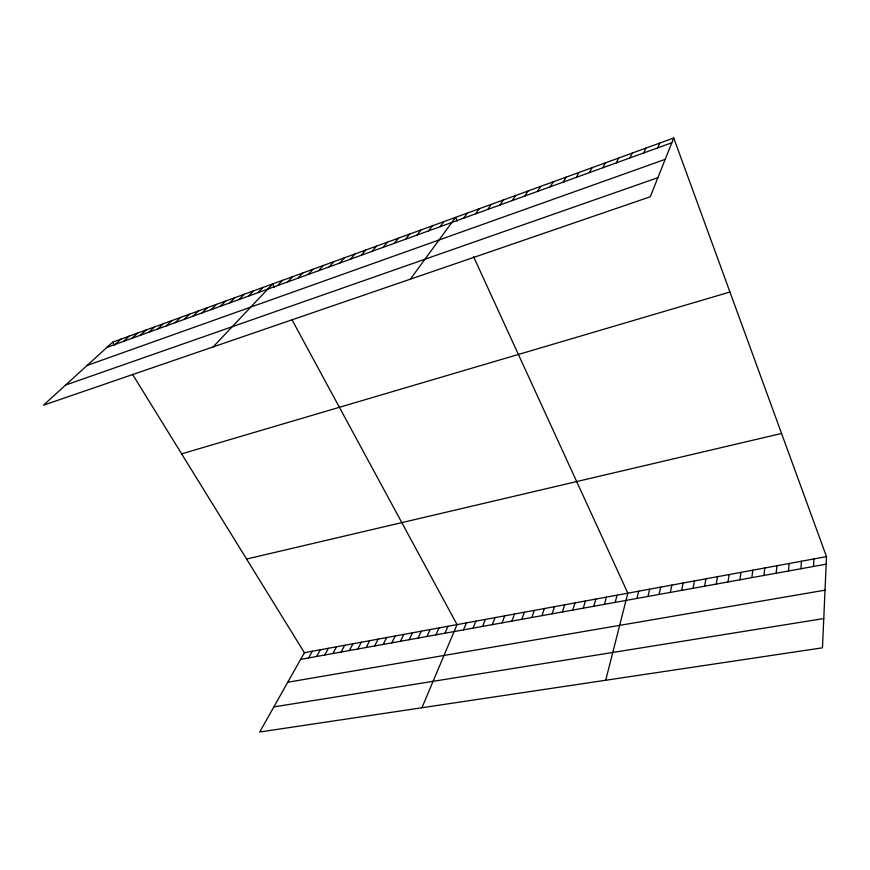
<?xml version="1.0" encoding="UTF-8"?>
<svg xmlns="http://www.w3.org/2000/svg" width="870" height="870" viewBox="0 0 870 870"><rect width="100%" height="100%" fill="white"/><g stroke="black" fill="none" stroke-linecap="round" stroke-linejoin="round"><path stroke-width="1.3" d="M826.5 556.626L822.476 647.813L259.706 732.018L304.402 652.696L826.5 556.626L673.728 137.982L112.665 342.16L43.5 405.181L650.271 196.761L673.728 137.982M813.483 566.468L813.918 558.942M800.922 568.741L801.466 561.237M788.492 571.003L789.123 563.51M776.17 573.232L776.899 565.75M763.958 575.44L764.784 567.979M751.865 577.636L752.789 570.187M739.891 579.801L740.903 572.373M728.027 581.954L729.136 574.548M716.271 584.085L717.467 576.69M704.624 586.195L705.907 578.822M693.086 588.283L694.445 580.921M681.645 590.349L683.091 583.009M670.313 592.405L671.847 585.086M659.09 594.438L660.7 587.13M647.954 596.461L649.651 589.164M636.927 598.451L638.7 591.187M605.716 680.242L627.846 593.177L473.497 256.541M615.166 602.399L617.091 595.156M604.432 604.346L606.423 597.125M593.797 606.27L595.852 599.06M583.248 608.184L585.379 600.996M572.786 610.077L574.994 602.899M562.422 611.947L564.695 604.802M552.145 613.818L554.484 606.673M541.966 615.655L544.37 608.543M531.864 617.493L534.332 610.381M521.848 619.299L524.382 612.219M511.93 621.104L514.518 614.035M502.077 622.887L504.741 615.829M492.322 624.649L495.041 617.613M482.643 626.4L485.416 619.386M473.052 628.14L475.879 621.136M463.536 629.869L466.418 622.876M421.928 707.745L457.033 624.606L291.82 319.431M657.698 147.878L659.732 143.071M444.983 633.229L447.985 626.269M435.946 634.861L439.002 627.922M426.985 636.492L430.084 629.565M643.746 152.935L645.899 148.107M418.089 638.101L421.243 631.196M409.27 639.7L412.467 632.805M629.934 157.938L632.218 153.087M400.515 641.277L403.767 634.404M391.837 642.854L395.132 636.003M383.224 644.42L386.563 637.579M616.297 162.875L618.69 158.014M374.676 645.964L378.058 639.135M366.194 647.497L369.619 640.69M357.777 649.02L361.257 642.234M602.801 167.769L605.313 162.875M349.425 650.543L352.948 643.756M341.138 652.043L344.705 645.279M332.916 653.533L336.516 646.78M589.447 172.597L592.078 167.692M324.749 655.012L328.403 648.28M316.658 656.469L320.345 649.76M308.611 657.927L312.341 651.228M576.255 177.382L578.985 172.456M563.194 182.113L566.044 177.165M550.286 186.789L553.233 181.83M537.519 191.422L540.564 186.441M524.882 195.989L528.036 190.998M512.376 200.524L515.627 195.511M500.011 205.005L503.36 199.98M487.776 209.431L491.213 204.396M475.672 213.824L479.207 208.767M463.688 218.163L467.31 213.096M410.39 279.15L455.543 217.38L457.196 220.98M440.1 226.7L443.896 221.622M428.497 230.909L432.368 225.808M417.002 235.074L420.96 229.963M405.627 239.196L409.672 234.073M394.371 243.274L398.482 238.141M383.224 247.308L387.422 242.175M372.197 251.31L376.46 246.156M361.267 255.258L365.607 250.103M350.458 259.184L354.873 254.018M339.757 263.055L344.237 257.89M329.154 266.894L333.699 261.718M318.659 270.7L323.27 265.513M308.263 274.463L312.939 269.276M297.964 278.193L302.716 272.995M287.774 281.891L292.581 276.682M277.682 285.545L282.543 280.336M213.139 346.912L272.604 283.957L274.55 287.535M258.042 292.657L263.023 287.437M248.494 296.115L253.529 290.895M239.032 299.541L244.122 294.321M229.658 302.945L234.802 297.714M220.371 306.305L225.569 301.074M211.171 309.644L216.412 304.402M202.047 312.939L207.343 307.708M193.009 316.223L198.349 310.971M184.048 319.464L189.442 314.222M175.174 322.683L180.612 317.43M166.377 325.869L171.858 320.617M157.655 329.023L163.179 323.781M149.009 332.155L154.577 326.902M140.44 335.265L146.04 330.013M131.935 338.343L137.59 333.09M123.518 341.388L129.206 336.135M115.166 344.411L120.897 339.159M106.89 347.413L671.814 142.767M87.076 365.465L665.202 159.351M65.554 385.073L657.894 177.665M181.634 453.868L729.941 292.015M246.58 559.051L781.564 433.477M300.639 659.373L826.163 564.173M287.752 682.243L825.021 590.175M273.854 706.908L823.77 618.559M112.665 342.16L114.655 345.39M132.447 374.209L304.402 652.696"/></g></svg>
